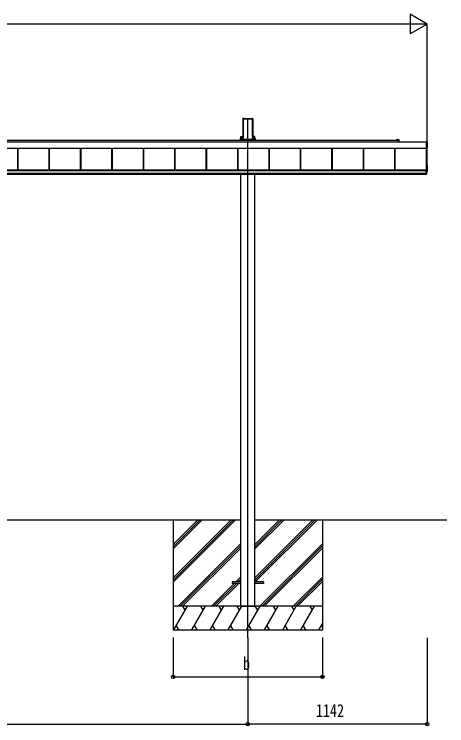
# Model space of a CAD drawing. Units: millimetres, scale not verified. Extents: x -10512 to 10512, y -7425 to 7425.
# Drawn here: x -257 to 2496, y -4823 to -295 of the extents above; entities that cross this region are included whole.
import ezdxf
from ezdxf.enums import TextEntityAlignment as Align

# ---------------------------------------------------------------- set-up
doc = ezdxf.new("R2010")
doc.units = ezdxf.units.MM
doc.header["$LTSCALE"] = 30
for name, color, linetype in [('0-3_YKK_12', 2, 'Continuous'), ('0-4_YKK_A1', 4, 'Continuous'), ('0-5_YKK_D', 6, 'Continuous')]:
    doc.layers.add(name, color=color, linetype=linetype)
doc.styles.add('ＭＳ ゴシック', font='')
doc.styles.get('ＭＳ ゴシック').set_extended_font_data('MS Gothic')

msp = doc.modelspace()

# ---------------------------------------------------------------- linework, layer by layer
at = {"layer": '0-3_YKK_12'}
msp.add_line((1229.55, -4262.5), (1229.55, -958.19), dxfattribs=at)
at = {"layer": '0-4_YKK_A1'}
for p, q in [((1198.3, -963.54), (1198.3, -1080.21)), ((1198.66, -957.69), (1198.31, -963.19)), ((1199.1, -958.15), (1198.66, -957.69)), ((1199.16, -957.22), (1201.2, -957.22)), ((1199.16, -957.22), (1199.6, -957.69)), ((1199.18, -1074.16), (1199.18, -959.04)), ((1199.68, -958.71), (1199.68, -1073.84)), ((1201.51, -957.55), (1201.2, -957.22)), ((1201.51, -957.55), (1257.59, -957.55)), ((1202.05, -960.69), (1257.05, -960.69)), ((1202.05, -1082.04), (1202.05, -960.69)), ((1257.59, -957.55), (1257.9, -957.22)), ((1257.9, -957.22), (1259.94, -957.22)), ((1259.42, -1073.84), (1259.42, -958.71)), ((1259.5, -957.69), (1259.94, -957.22)), ((1259.92, -959.04), (1259.92, -1074.16)), ((1260.44, -957.69), (1260, -958.15)), ((1260.44, -957.69), (1260.79, -963.19)), ((1260.8, -963.54), (1260.8, -1080.21)), ((1182.14, -1090.96), (1182.14, -1084.08)), ((1182.18, -1083.11), (1197.19, -1083.11)), ((1184.14, -1084.16), (1184.14, -1090.96)), ((1197.72, -1084.16), (1184.14, -1084.16)), ((1184.35, -1073.78), (1198.3, -1073.78)), ((1184.35, -1083.11), (1184.35, -1073.78)), ((1198.29, -1080.57), (1198.19, -1082.18)), ((1198.71, -1082.73), (1199.09, -1076.64)), ((1199.59, -1076.67), (1199.21, -1082.76)), ((1259.89, -1082.76), (1259.51, -1076.67)), ((1260.01, -1076.64), (1260.39, -1082.73)), ((1274.75, -1073.78), (1260.8, -1073.78)), ((1260.81, -1080.57), (1260.91, -1082.18)), ((1261.38, -1083.67), (1274.96, -1083.67)), ((1274.96, -1084.16), (1261.38, -1084.16)), ((1261.91, -1083.11), (1276.92, -1083.11)), ((1274.75, -1083.11), (1274.75, -1073.78)), ((1274.96, -1083.67), (1274.96, -1084.16)), ((1274.96, -1090.96), (1274.96, -1084.16)), ((1276.95, -1084.08), (1276.95, -1090.96)), ((-3031.95, -1107.11), (2365.05, -1107.11)), ((-2856.45, -1097.14), (2175.8, -1097.14)), ((1181.68, -1090.96), (1181.68, -1091.46)), ((1181.68, -1091.46), (1182.14, -1091.46)), ((1184.14, -1090.96), (1182.14, -1090.96)), ((1184.14, -1091.46), (1182.14, -1091.46)), ((1182.15, -1090.96), (1182.15, -1091.46)), ((1184.14, -1090.96), (1274.96, -1090.96)), ((1184.14, -1090.96), (1184.14, -1091.46)), ((1184.14, -1091.46), (1274.96, -1091.46)), ((1184.35, -1097.14), (1184.35, -1091.46)), ((1184.55, -1091.46), (1184.55, -1097.14)), ((1185.55, -1091.12), (1273.55, -1091.12)), ((1274.55, -1091.46), (1274.55, -1097.14)), ((1274.75, -1097.14), (1274.75, -1091.46)), ((1276.95, -1090.96), (1274.96, -1090.96)), ((1274.96, -1090.96), (1274.96, -1091.46)), ((1276.95, -1091.46), (1274.96, -1091.46)), ((1277.42, -1091.46), (1276.95, -1091.46)), ((1276.96, -1090.96), (1276.96, -1091.46)), ((1277.42, -1090.96), (1277.42, -1091.46)), ((2181.09, -1094.64), (2175.8, -1094.64)), ((2175.8, -1097.14), (2189.25, -1097.14)), ((2189.55, -1094.64), (2182.01, -1094.64)), ((2189.55, -1097.44), (2189.55, -1107.11)), ((2192.05, -1107.11), (2192.05, -1097.14)), ((2373.05, -1147.55), (2373.05, -1106.52)), ((-3031.95, -1147.05), (2365.05, -1147.05)), ((-3031.95, -1147.29), (2365.05, -1147.29)), ((-234.95, -1285.2), (-234.95, -1147.29)), ((-232.35, -1285.2), (-232.35, -1147.29)), ((-231.95, -1285.2), (-231.95, -1147.29)), ((-34.95, -1285.2), (-34.95, -1147.29)), ((-32.35, -1285.2), (-32.35, -1147.29)), ((-31.95, -1285.2), (-31.95, -1147.29)), ((165.05, -1285.2), (165.05, -1147.29)), ((167.65, -1285.2), (167.65, -1147.29)), ((168.05, -1285.2), (168.05, -1147.29)), ((365.05, -1285.2), (365.05, -1147.29)), ((365.05, -1285.2), (365.05, -1147.29)), ((367.65, -1285.2), (367.65, -1147.29)), ((367.65, -1285.2), (367.65, -1147.29)), ((368.05, -1285.2), (368.05, -1147.29)), ((565.05, -1285.2), (565.05, -1147.29)), ((567.65, -1285.2), (567.65, -1147.29)), ((568.05, -1285.2), (568.05, -1147.29)), ((765.05, -1285.2), (765.05, -1147.29)), ((767.65, -1285.2), (767.65, -1147.29)), ((768.05, -1285.2), (768.05, -1147.29)), ((965.05, -1285.2), (965.05, -1147.29)), ((967.65, -1285.2), (967.65, -1147.29)), ((968.05, -1285.2), (968.05, -1147.29)), ((1165.05, -1285.2), (1165.05, -1147.29)), ((1167.65, -1285.2), (1167.65, -1147.29)), ((1168.05, -1285.2), (1168.05, -1147.29)), ((1365.05, -1285.2), (1365.05, -1147.29)), ((1367.65, -1285.2), (1367.65, -1147.29)), ((1368.05, -1285.2), (1368.05, -1147.29)), ((1565.05, -1285.2), (1565.05, -1147.29)), ((1567.65, -1285.2), (1567.65, -1147.29)), ((1568.05, -1285.2), (1568.05, -1147.29)), ((1765.05, -1285.2), (1765.05, -1147.29)), ((1767.65, -1285.2), (1767.65, -1147.29)), ((1768.05, -1285.2), (1768.05, -1147.29)), ((1965.05, -1285.2), (1965.05, -1147.29)), ((1967.65, -1285.2), (1967.65, -1147.29)), ((1968.05, -1285.2), (1968.05, -1147.29)), ((2165.05, -1285.2), (2165.05, -1147.29)), ((2167.65, -1285.2), (2167.65, -1147.29)), ((2168.05, -1285.2), (2168.05, -1147.29)), ((2365.05, -1148.32), (2365.05, -1148.82)), ((2365.05, -1148.82), (2372.58, -1148.36)), ((2366.55, -1312.47), (2366.55, -1148.73)), ((2371.55, -1294.44), (2371.55, -1148.42)), ((2372.58, -1253.3), (2371.55, -1253.23)), ((2373.05, -1294.82), (2373.05, -1253.79)), ((-3029.95, -1285.2), (2363.05, -1285.2)), ((-3029.95, -1287.21), (2363.05, -1287.21)), ((-3029.95, -1289.01), (2363.05, -1289.01)), ((-3029.95, -1289.01), (2363.05, -1289.01)), ((-3029.95, -1305.98), (2363.05, -1305.98)), ((-3029.95, -1312.47), (2363.05, -1312.47)), ((1184.35, -4062.5), (1184.35, -1312.47)), ((1274.75, -4062.5), (1274.75, -1312.47)), ((2366.55, -1284.94), (2363.05, -1284.94)), ((2366.55, -1307.38), (2363.05, -1307.38)), ((2371.55, -1294.44), (2366.55, -1294.44)), ((2366.55, -1295.99), (2372.58, -1295.63)), ((2366.55, -1314), (2363.05, -1314)), ((-1851.25, -3512.5), (1184.35, -3512.5)), ((754.55, -3512.5), (754.55, -4212.5)), ((754.55, -3881.68), (1123.73, -3512.5)), ((754.55, -3895.82), (1137.87, -3512.5)), ((754.55, -3909.96), (1152.01, -3512.5)), ((754.55, -3697.83), (939.88, -3512.5)), ((754.55, -3683.69), (925.74, -3512.5)), ((754.55, -3669.55), (911.6, -3512.5)), ((1274.75, -3512.5), (2495.74, -3512.5)), ((1274.75, -3881.98), (1644.23, -3512.5)), ((1274.75, -3896.12), (1658.37, -3512.5)), ((1274.75, -3698.13), (1460.38, -3512.5)), ((1274.75, -3683.99), (1446.24, -3512.5)), ((1274.75, -3669.85), (1432.1, -3512.5)), ((1277.01, -3908), (1672.51, -3512.5)), ((1704.55, -3512.5), (1704.55, -4212.5)), ((785.86, -4062.5), (1184.35, -3664.01)), ((1306.36, -4062.5), (1704.55, -3664.31)), ((800, -4062.5), (1184.35, -3678.15)), ((814.14, -4062.5), (1184.35, -3692.3)), ((1320.5, -4062.5), (1704.55, -3678.45)), ((1334.64, -4062.5), (1704.55, -3692.6)), ((1152.49, -3908), (1184.35, -3876.14)), ((1166.63, -3908), (1184.35, -3890.28)), ((1518.49, -4062.5), (1704.55, -3876.44)), ((1532.63, -4062.5), (1704.55, -3890.58)), ((997.99, -4062.5), (1143.49, -3917)), ((1012.13, -4062.5), (1157.63, -3917)), ((1026.28, -4062.5), (1171.78, -3917)), ((1129.35, -3908), (1129.35, -3917)), ((1184.35, -3908), (1129.35, -3908)), ((1184.35, -3917), (1129.35, -3917)), ((1180.78, -3908), (1184.35, -3904.43)), ((1329.35, -3908), (1274.35, -3908)), ((1329.35, -3917), (1274.35, -3917)), ((1329.35, -3908), (1329.35, -3917)), ((1546.78, -4062.5), (1704.55, -3904.73)), ((1704.55, -4062.5), (754.55, -4062.5)), ((758.83, -4212.5), (845.43, -4062.5)), ((830.43, -4088.48), (815.43, -4062.5)), ((874.3, -4212.5), (960.9, -4062.5)), ((945.9, -4088.48), (930.9, -4062.5)), ((989.77, -4212.5), (1076.37, -4062.5)), ((1061.37, -4088.48), (1046.37, -4062.5)), ((1105.24, -4212.5), (1191.84, -4062.5)), ((1176.84, -4088.48), (1161.84, -4062.5)), ((1184.35, -4062.5), (1274.75, -4062.5)), ((1220.71, -4212.5), (1307.31, -4062.5)), ((1292.31, -4088.48), (1277.31, -4062.5)), ((1336.18, -4212.5), (1422.78, -4062.5)), ((1407.78, -4088.48), (1392.78, -4062.5)), ((1451.65, -4212.5), (1538.25, -4062.5)), ((1508.25, -4062.5), (1523.25, -4088.48)), ((1567.12, -4212.5), (1653.72, -4062.5)), ((1623.72, -4062.5), (1638.72, -4088.48)), ((773.82, -4186.52), (788.82, -4212.5)), ((889.29, -4186.52), (904.29, -4212.5)), ((1004.76, -4186.52), (1019.76, -4212.5)), ((1120.24, -4186.52), (1135.24, -4212.5)), ((1235.71, -4186.52), (1250.7, -4212.5)), ((1351.18, -4186.52), (1366.17, -4212.5)), ((1466.65, -4186.52), (1481.64, -4212.5)), ((1582.11, -4186.52), (1597.11, -4212.5)), ((1682.59, -4212.5), (1704.55, -4174.46)), ((1697.58, -4186.52), (1704.55, -4198.58)), ((754.55, -4212.5), (1704.55, -4212.5))]:
    msp.add_line(p, q, dxfattribs=at)
for points in [[(1181.68, -1083.61), (1181.68, -1090.96), (1182.14, -1090.96)], [(1184.14, -1084.16), (1184.14, -1083.67), (1197.72, -1083.67)], [(1277.42, -1083.61), (1277.42, -1090.96), (1276.95, -1090.96)], [(2372.58, -1106.03), (2365.05, -1105.57), (2365.05, -1106.07), (2365.05, -1148.32)], [(2363.05, -1284.94), (2363.05, -1307.38), (2363.05, -1314)], [(2363.55, -1284.94), (2363.55, -1307.38), (2363.55, -1314)], [(2366.55, -1284.94), (2366.55, -1307.38), (2366.55, -1314)]]:
    msp.add_lwpolyline(points, dxfattribs=at)
for centre, radius, start, end in [((1182.65, -1084.08), 0.501, 90.24971, 179.75029), ((1276.45, -1084.08), 0.501, 0.24971, 89.75029), ((2175.8, -1095.89), 1.25, 90, 270), ((2181.09, -1094.84), 0.2, 23.57818, 90), ((2181.55, -1094.64), 0.3, 203.57818, 336.42182), ((2182.01, -1094.84), 0.2, 90, 156.42182), ((2189.25, -1097.44), 0.3, 360, 90), ((2189.55, -1097.14), 2.5, 0, 90), ((2372.55, -1106.53), 0.497, 0.05228, 86.83056), ((2372.18, -1147.58), 0.873, 297.46207, 2.25858), ((2372.55, -1253.79), 0.497, 0.05228, 86.83056), ((2372.18, -1294.85), 0.873, 297.46207, 2.25858)]:
    msp.add_arc(centre, radius, start, end, dxfattribs=at)
for centre, major_axis, ratio, start_param, end_param in [((1198.34, -963.19), (0.031, 0.5), 0.061627, 1.5746234, 2.3600215), ((1199.16, -957.72), (0.346, -0.364), 0.996462, 2.3838095, 3.8892836), ((1198.87, -961.19), (0.22, 3.04), 0.070684, 5.5043854, 6.2286971), ((1199.37, -961.22), (0.22, 3.54), 0.060877, 5.5025319, 6.2268436), ((1259.73, -961.22), (-0.22, 3.54), 0.060877, 0.0563417, 0.7806534), ((1260.23, -961.19), (-0.22, 3.04), 0.070684, 0.0544883, 0.7787999), ((1259.94, -957.72), (-0.346, -0.364), 0.996462, 2.3939017, 3.8993758), ((1260.76, -963.19), (-0.031, 0.5), 0.061627, 3.9231638, 4.7085619), ((1182.18, -1083.61), (0.355, -0.355), 0.99628, 2.358058, 3.9251274), ((1184.14, -1084.07), (2, 0), 0.045872, 3.2026792, 4.712389), ((1184.14, -1083.57), (1.5, 0), 0.061163, 3.2026792, 4.712389), ((1197.19, -1082.11), (0.691, -0.728), 0.996462, 5.5254021, 7.0308762), ((1197.71, -1082.66), (-0.693, 0.73), 0.992955, 2.3838095, 3.8892836), ((1197.71, -1082.66), (1.04, -1.09), 0.996462, 5.5254021, 7.0308762), ((1198.26, -1080.57), (0.031, 0.5), 0.061627, 4.716216, 5.5016142), ((1198.87, -1076.64), (0.22, 3.5), 0.061627, 4.716216, 5.5016142), ((1199.37, -1076.67), (0.22, 4), 0.053972, 4.7153191, 5.5007173), ((1259.73, -1076.67), (-0.22, 4), 0.053972, 0.782468, 1.5678662), ((1261.39, -1082.66), (-1.04, -1.09), 0.996462, 5.5354944, 7.0409685), ((1260.23, -1076.64), (-0.22, 3.5), 0.061627, 0.7815711, 1.5669693), ((1261.39, -1082.66), (0.693, 0.73), 0.992955, 2.3939017, 3.8993758), ((1260.84, -1080.57), (-0.031, 0.5), 0.061627, 0.7815711, 1.5669693), ((1261.91, -1082.11), (-0.691, -0.728), 0.996462, 5.5354944, 7.0409685), ((1274.96, -1083.57), (1.5, 0), 0.061163, 4.712389, 6.2220988), ((1274.96, -1084.07), (2, 0), 0.045872, 4.712389, 6.2220988), ((1276.92, -1083.61), (-0.355, -0.355), 0.99628, 2.358058, 3.9251274)]:
    msp.add_ellipse(centre, major_axis=major_axis, ratio=ratio, start_param=start_param, end_param=end_param, dxfattribs=at)
at = {"layer": '0-5_YKK_D'}
for p, q in [((2371.55, -357.55), (2263.3, -295.05)), ((2263.3, -295.05), (2263.3, -420.05)), ((2246.55, -357.55), (-2913.45, -357.55)), ((2371.55, -357.55), (2155.04, -357.55)), ((2371.55, -357.55), (2263.3, -420.05)), ((2371.55, -1105.66), (2371.55, -356.55)), ((754.55, -4262), (754.55, -4513.5)), ((1229.55, -4263.5), (1229.55, -4813.5)), ((1229.55, -4263.5), (1229.55, -4813.5)), ((1704.55, -4262), (1704.55, -4513.5)), ((2371.55, -4263), (2371.55, -4813.5)), ((754.55, -4512.5), (1704.55, -4512.5)), ((-1896.45, -4812.5), (1229.55, -4812.5)), ((2371.55, -4812.5), (1229.55, -4812.5))]:
    msp.add_line(p, q, dxfattribs=at)
for centre in [(754.55, -4512.5), (1704.55, -4512.5), (1229.55, -4812.5), (1229.55, -4812.5), (2371.55, -4812.5)]:
    msp.add_circle(centre, 10.62, dxfattribs=at)

# ---------------------------------------------------------------- texts
at = {"layer": '0-5_YKK_D', "style": 'ＭＳ ゴシック', "width": 0.8}
for s, p in [('b', (1199.55, -4492.5)), ('1142', (1662.55, -4792.5))]:
    msp.add_text(s, height=82.48, dxfattribs=at).set_placement(p, align=Align.BOTTOM_LEFT)

doc.saveas('drawing.dxf')
